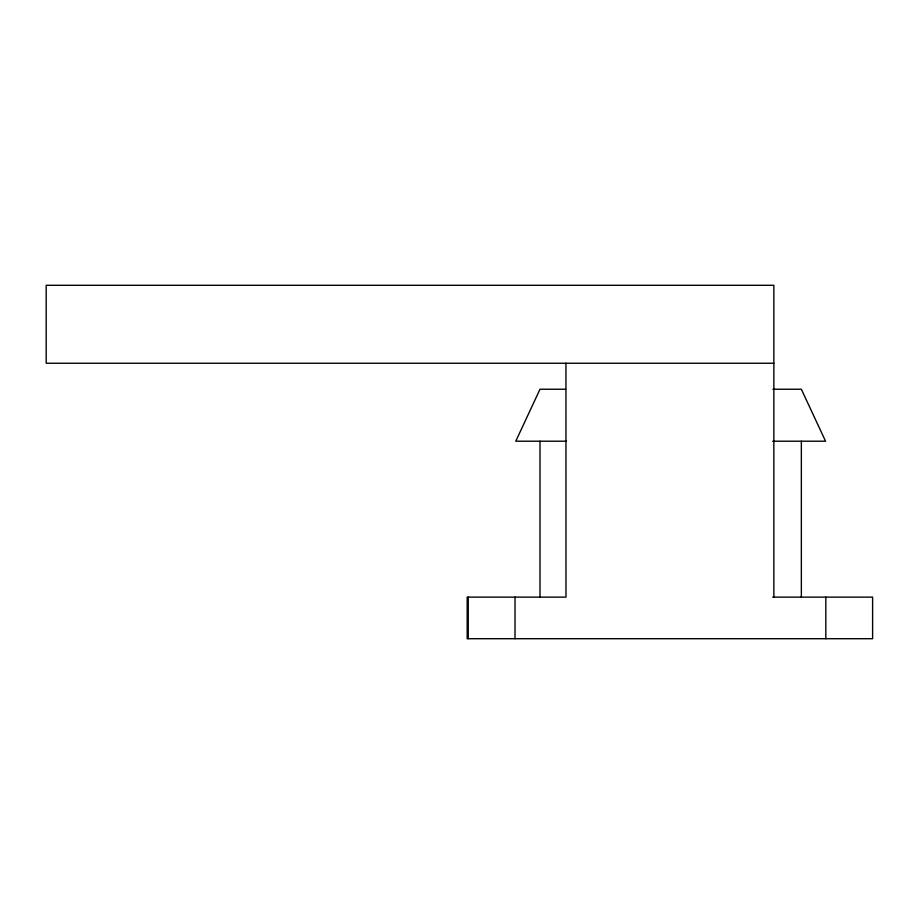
<?xml version="1.0" encoding="UTF-8"?>
<svg xmlns="http://www.w3.org/2000/svg" width="924" height="924" viewBox="0 0 924 924"><rect width="100%" height="100%" fill="white"/><g stroke="black" fill="none" stroke-linecap="round" stroke-linejoin="round"><path stroke-width="1.39" d="M539.997 597.135L539.997 441.21M773.85 363.248L46.2 363.248L46.2 285.285L773.85 285.285L773.85 597.135M565.661 389.235L539.997 389.235L515.777 441.21L566.481 441.21M772.926 389.235L801.351 389.235L825.559 441.21L772.672 441.21M772.672 597.135L872.602 597.135L872.602 638.715L467.197 638.703L467.197 597.123L565.985 597.135L565.95 363.248M825.825 597.135L825.825 638.715M801.351 441.21L801.351 597.135M515.014 597.135L515.014 638.715M468.237 597.123L468.237 638.703"/></g></svg>
